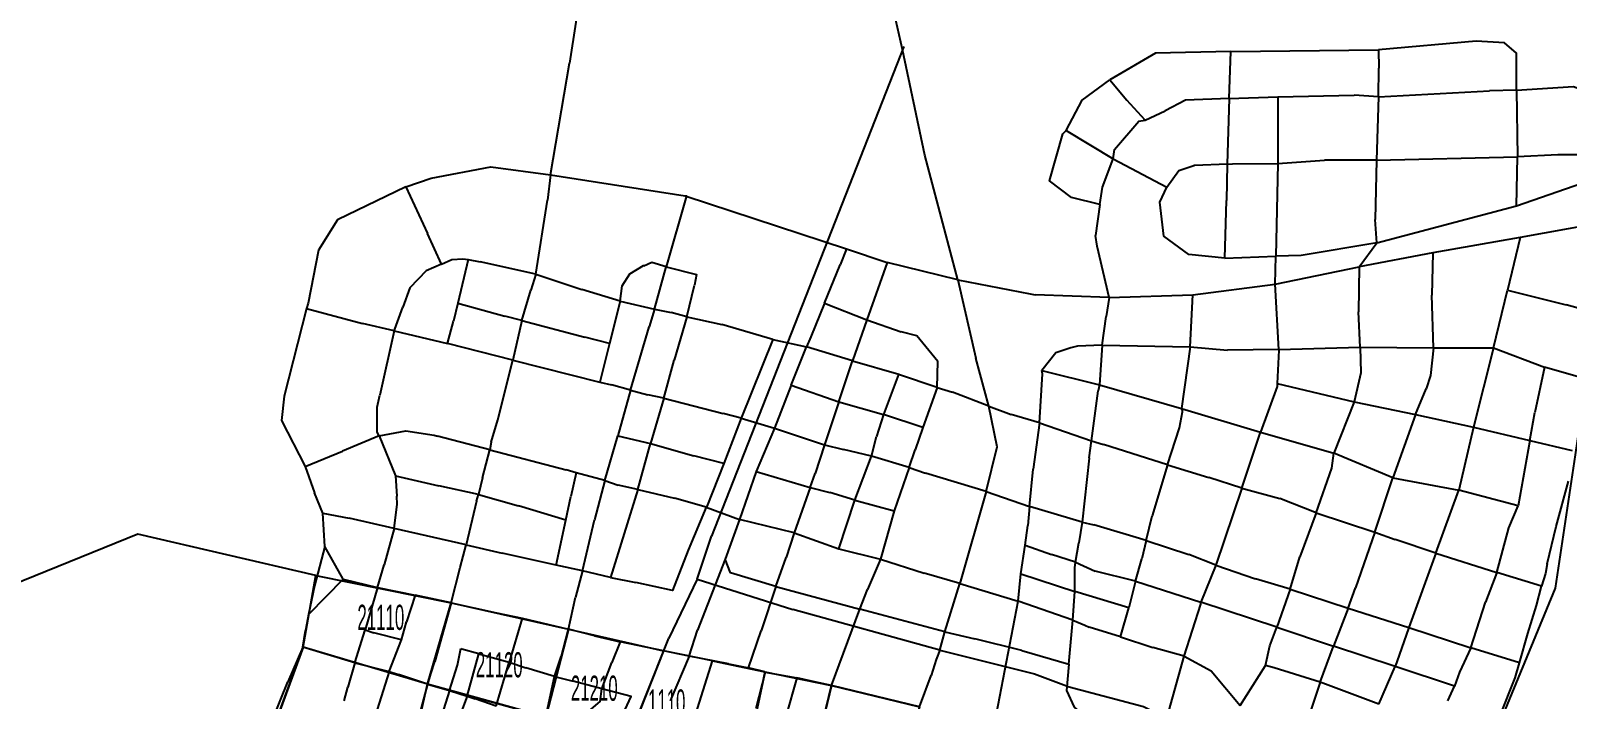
# Model space of a CAD drawing. Extents: x -55316 to 65086, y -54159 to 22922.
# Drawn here: x 1238 to 11640, y -6660 to -2135 of the extents above; entities that cross this region are included whole.
import ezdxf
from ezdxf.enums import TextEntityAlignment as Align

# ---------------------------------------------------------------- set-up
doc = ezdxf.new("R2010")
doc.units = 0
doc.header["$MEASUREMENT"] = 0
doc.layers.add('LINKS', color=7, linetype='Continuous')
doc.layers.add('ZONES', color=7, linetype='Continuous')

msp = doc.modelspace()

# ---------------------------------------------------------------- linework, layer by layer
at = {"layer": 'LINKS', "color": 251, "linetype": 'Continuous'}
for points in [[(5009.9, -1549.9), (4886, -2355.4)], [(7291, -2977.4), (7140.9, -2261.6), (7095.2, -2063.7)], [(7148.9, -2242), (5847.8, -5555.5)], [(9363.2, -2275), (8851.7, -2286.4), (8544.7, -2468.3)], [(9351.8, -2593.3), (9363.2, -2275)], [(9363.2, -2275), (10363.5, -2263.7)], [(11295.6, -2536.5), (11295.6, -2286.4), (11216, -2218.2), (11022.8, -2206.8), (10363.5, -2263.7)], [(10363.5, -2263.7), (10365.8, -2388)], [(4756.2, -3110.5), (4886, -2355.4)], [(10363.5, -2582), (10365.8, -2388)], [(8248, -2811.6), (8356.3, -2604.2), (8544.7, -2468.3)], [(8544.7, -2468.3), (8657.9, -2606.3)], [(9351.8, -2593.3), (9056.3, -2604.7), (8918.2, -2677.9)], [(9351.8, -2593.3), (9337.8, -3037.7)], [(9351.8, -2593.3), (9681.5, -2582)], [(9681.5, -2582), (9680.3, -3033.5)], [(9681.5, -2582), (10197.9, -2571.7)], [(10363.5, -2582), (10197.9, -2571.7)], [(10363.5, -2582), (10349.6, -3011.6)], [(10363.5, -2582), (11114.6, -2542.6)], [(11295.6, -2536.5), (11114.6, -2542.6)], [(11295.6, -2536.5), (11682.1, -2513.8), (11932.2, -2604.7), (11966.3, -2638.8)], [(11295.6, -2536.5), (11302.7, -2989.8)], [(8783.4, -2741.1), (8657.9, -2606.3)], [(8783.4, -2741.1), (8918.2, -2677.9)], [(8566.3, -3002.5), (8575.4, -2938.9), (8739.1, -2747.9), (8783.4, -2741.1)], [(8475.4, -3311.7), (8283.3, -3264), (8135.5, -3150.3), (8226.5, -2832), (8248, -2811.6)], [(8248, -2811.6), (8566.3, -3002.5)], [(7513.6, -3821.4), (7291, -2977.4)], [(8475.4, -3311.7), (8493.6, -3193.5), (8566.3, -3002.5)], [(8566.3, -3002.5), (8930.1, -3193.5)], [(9680.3, -3033.5), (9997.1, -3011.8)], [(10349.6, -3011.6), (9997.1, -3011.8)], [(10349.6, -3011.6), (10340.5, -3413.4)], [(10349.6, -3011.6), (11302.7, -2989.8)], [(11295.6, -3320.8), (11740.1, -3166.2), (11758.3, -3057.1), (11738.9, -2979.8)], [(11295.6, -3320.8), (11302.7, -2989.8)], [(11738.9, -2979.8), (11721.9, -2975.3), (11576.4, -2975.3), (11302.7, -2989.8)], [(3778.7, -3191.2), (3949.4, -3133.3), (4353, -3056.4), (4756.2, -3110.5)], [(4756.2, -3110.5), (4735.8, -3282.3)], [(4756.2, -3110.5), (5668.3, -3252.5)], [(8930.1, -3193.5), (9010.8, -3082.1), (9112.5, -3046.7)], [(9337.8, -3037.7), (9120.1, -3048), (9112.5, -3046.7)], [(9337.8, -3037.7), (9334.4, -3284.2)], [(9337.8, -3037.7), (9374.5, -3036.6), (9680.3, -3033.5)], [(9680.3, -3033.5), (9667.1, -3660.3)], [(3778.7, -3191.2), (3315.1, -3415.2), (3186.9, -3620.3), (3116.4, -3979.1), (3104.2, -4015.4)], [(3778.7, -3191.2), (3925.3, -3507.6)], [(9321.1, -3675.5), (9079, -3650.5), (8908.5, -3525.4), (8881.9, -3295.4), (8930.1, -3193.5)], [(4657, -3783.1), (4735.8, -3282.3)], [(5668.3, -3252.5), (5678.5, -3252.5), (5539.7, -3733.9)], [(5668.3, -3252.5), (6760.1, -3611.3)], [(8475.4, -3311.7), (8446.8, -3521.8)], [(9321.1, -3675.5), (9334.4, -3284.2)], [(10352.1, -3570.9), (11295.6, -3320.8)], [(10352.1, -3570.9), (10340.5, -3413.4)], [(12433.7, -3334.8), (11321.4, -3535.4)], [(4018.6, -3716), (3925.3, -3507.6)], [(8538.4, -3940.9), (8457.2, -3593.6), (8446.8, -3521.8)], [(11321.4, -3535.4), (10731, -3638)], [(11321.4, -3535.4), (11235.3, -3892.2)], [(6760.1, -3611.3), (6719, -3720.8)], [(6760.1, -3611.3), (7036.9, -3703.5)], [(10352.1, -3570.9), (9839.5, -3657.3), (9667.1, -3660.3)], [(10230.7, -3732.3), (10352.1, -3570.9)], [(10731, -3638), (10230.7, -3732.3)], [(10731, -3638), (10723.5, -3924.4)], [(4018.6, -3716), (3916.1, -3761.1), (3805.4, -3876), (3756.6, -4006.4)], [(4018.6, -3716), (4088.3, -3683.2), (4163.1, -3678.1), (4199, -3683.2)], [(4199, -3683.2), (4129.3, -3978.5)], [(4199, -3683.2), (4281.9, -3699)], [(4657, -3783.1), (4281.9, -3699)], [(5228.3, -3966.2), (5242.4, -3862), (5293.6, -3780), (5385.9, -3723.6), (5389.9, -3727.8)], [(5539.7, -3733.9), (5442.3, -3703.1), (5389.9, -3727.8)], [(5462, -4019.5), (5539.7, -3733.9)], [(5539.7, -3733.9), (5744.7, -3785.1), (5731.7, -3858.1)], [(6611.4, -3980.3), (6719, -3720.8)], [(7036.9, -3703.5), (6898.5, -4093.1)], [(7513.6, -3821.4), (7036.9, -3703.5)], [(9321.1, -3675.5), (9667.1, -3660.3)], [(9662, -3850.7), (9667.1, -3660.3)], [(9662, -3850.7), (10230.7, -3732.3)], [(10230.7, -3732.3), (10227.8, -4038.5)], [(4657, -3783.1), (4623.5, -3891.3)], [(4657, -3783.1), (4968.9, -3886.6)], [(7513.6, -3821.4), (8003.4, -3916.9), (8037.1, -3923.5)], [(7513.6, -3821.4), (7637.2, -4350.4)], [(4564, -4097.4), (4623.5, -3891.3)], [(5228.3, -3966.2), (4968.9, -3886.6)], [(5679.3, -4072.8), (5731.7, -3858.1)], [(8538.4, -3940.9), (8037.1, -3923.5)], [(8538.4, -3940.9), (8518.7, -4068.4)], [(8538.4, -3940.9), (9105.4, -3923.5)], [(9086.6, -4275.3), (9105.4, -3923.5)], [(9105.4, -3923.5), (9662, -3850.7)], [(9687.7, -4292.6), (9662, -3850.7)], [(10735.1, -4281.8), (10723.5, -3924.4)], [(11141, -4281.8), (11141, -4281.8), (11235.3, -3892.2)], [(11235.3, -3892.2), (11631.9, -3989.4)], [(3104.2, -4015.4), (2954.9, -4608.2), (2937, -4773.6), (3095.9, -5085.6)], [(3104.2, -4015.4), (3484.4, -4116.5)], [(3698.7, -4167.1), (3702.8, -4154.8), (3756.6, -4006.4)], [(4129.3, -3978.5), (4099.5, -4099.9)], [(4129.3, -3978.5), (4448, -4066.9)], [(5228.3, -3966.2), (5156.9, -4252.4)], [(5228.3, -3966.2), (5228.3, -3966.2), (5462, -4019.5)], [(5462, -4019.5), (5424.3, -4139.9)], [(5462, -4019.5), (5574.5, -4043)], [(5679.3, -4072.8), (5574.5, -4043)], [(6611.4, -3980.3), (6519.4, -4207)], [(6611.4, -3980.3), (6898.5, -4093.1)], [(10238.9, -4277.7), (10227.8, -4038.5)], [(12008.4, -4093.8), (11631.9, -3989.4)], [(3698.7, -4167.1), (3484.4, -4116.5)], [(4059.6, -4253.2), (4099.5, -4099.9)], [(4564, -4097.4), (4448, -4066.9)], [(4564, -4097.4), (4502.5, -4363.9)], [(4564, -4097.4), (4989.6, -4208.6)], [(5298, -4569), (5424.3, -4139.9)], [(5679.3, -4072.8), (5595, -4364.3)], [(5679.3, -4072.8), (5917.3, -4122.8)], [(6261.6, -4224.5), (5917.3, -4122.8)], [(6898.5, -4093.1), (6801.1, -4369.9)], [(6898.5, -4093.1), (7131.6, -4173.3)], [(8492.3, -4263.8), (8518.7, -4068.4)], [(3698.7, -4167.1), (3601.6, -4600.9)], [(3698.7, -4167.1), (4059.6, -4253.2)], [(4502.5, -4363.9), (4059.6, -4253.2)], [(5156.9, -4252.4), (4989.6, -4208.6)], [(5156.9, -4252.4), (5091.3, -4514.9)], [(6261.6, -4224.5), (6048.4, -4757.6)], [(6261.6, -4224.5), (6490.7, -4274.4)], [(6519.4, -4207), (6490.7, -4274.4)], [(7375.2, -4549.3), (7380.3, -4375), (7236.8, -4200.7), (7131.6, -4173.3)], [(8492.3, -4263.8), (8325.8, -4270.8), (8279.5, -4281.7)], [(8492.3, -4263.8), (8472.7, -4531.3)], [(8492.3, -4263.8), (9086.6, -4275.3)], [(4482, -4443.5), (4502.5, -4363.9)], [(4502.5, -4363.9), (5091.3, -4514.9)], [(5523.5, -4622.3), (5595, -4364.3)], [(6385.9, -4533.9), (6490.7, -4274.4)], [(6801.1, -4369.9), (6490.7, -4274.4)], [(7723.7, -4677.4), (7637.2, -4350.4)], [(8279.5, -4281.7), (8178.5, -4315.7), (8083.5, -4434)], [(9086.6, -4275.3), (9029.1, -4692.5)], [(9086.6, -4275.3), (9339.6, -4296.6)], [(9687.7, -4292.6), (9339.6, -4296.6)], [(9687.7, -4292.6), (9687.7, -4296.7), (9675.4, -4522.2)], [(9687.7, -4292.6), (10238.9, -4277.7)], [(10238.9, -4277.7), (10242.2, -4450.7), (10197.9, -4646.7)], [(10238.9, -4277.7), (10735.1, -4281.8)], [(10735.1, -4281.8), (10714.6, -4469.1), (10684.1, -4558.1)], [(10735.1, -4281.8), (11141, -4281.8)], [(11141, -4281.8), (11005.7, -4818.9)], [(11141, -4281.8), (11486.1, -4411.3)], [(4446.9, -4582.3), (4482, -4443.5)], [(6708.8, -4646.7), (6801.1, -4369.9)], [(6801.1, -4369.9), (7114.9, -4460.8)], [(7113.7, -4462.2), (7011.2, -4733.8)], [(7375.2, -4549.3), (7113.7, -4462.2)], [(8067.5, -4789.9), (8088.8, -4456.6), (8083.5, -4434)], [(8083.5, -4434), (8472.7, -4531.3)], [(11486.1, -4411.3), (11421.3, -4719.6)], [(11777.4, -4495.3), (11486.1, -4411.3)], [(5091.3, -4514.9), (5169, -4531.9)], [(5298, -4569), (5169, -4531.9)], [(5298, -4569), (5211.9, -4876.5)], [(5298, -4569), (5416.5, -4600.7)], [(6385.9, -4533.9), (6273.1, -4826.1)], [(6385.9, -4533.9), (6708.8, -4646.7)], [(7375.2, -4549.3), (7277.8, -4821)], [(7375.2, -4549.3), (7479.4, -4582.6)], [(8419.9, -4910), (8464.4, -4571.7)], [(8472.7, -4531.3), (8464.4, -4571.7)], [(8472.7, -4531.3), (9029.1, -4692.5)], [(9675.4, -4522.2), (9675.4, -4542.7), (9562.8, -4852.6)], [(9675.4, -4522.2), (10197.9, -4646.7)], [(10612, -4732.8), (10684.1, -4558.1)], [(3596.2, -4876.5), (3583.9, -4851.9), (3583.9, -4683.8), (3601.6, -4600.9)], [(4400.6, -4769.3), (4446.9, -4582.3)], [(5523.5, -4622.3), (5416.5, -4600.7)], [(5523.5, -4622.3), (5433.3, -4929.8)], [(5523.5, -4622.3), (5926.3, -4724.9)], [(6708.8, -4646.7), (6611.4, -4938.8)], [(6708.8, -4646.7), (7011.2, -4733.8)], [(7723.7, -4677.4), (7479.4, -4582.6)], [(7707.2, -5254.8), (7781.6, -4952.6), (7723.7, -4677.4)], [(7723.7, -4677.4), (7875.8, -4733.6)], [(10197.9, -4646.7), (10060.9, -4994.9)], [(10197.9, -4646.7), (10612, -4732.8)], [(4356.4, -4920.6), (4400.6, -4769.3)], [(6048.4, -4757.6), (5926.3, -4724.9)], [(6048.4, -4757.6), (5929.5, -5065.1)], [(6048.4, -4757.6), (6273.1, -4826.1)], [(7011.2, -4733.8), (6963.1, -4881)], [(7277.8, -4821), (7011.2, -4733.8)], [(8067.5, -4789.9), (7875.8, -4733.6)], [(9014.9, -4823.1), (9036.5, -4715.8), (9036.5, -4705.8), (9029.1, -4692.5)], [(9029.1, -4692.5), (9562.8, -4852.6)], [(10612, -4732.8), (10459.5, -5161.9)], [(10612, -4732.8), (11005.7, -4818.9)], [(11387.1, -4909.2), (11421.3, -4719.6)], [(3596.2, -4876.5), (3348.1, -4980.7)], [(3596.2, -4876.5), (3776.7, -4843.7), (3969.4, -4872.4), (3991.7, -4879.3)], [(3596.2, -4876.5), (3706.9, -5147.1)], [(4346.6, -4970.8), (3991.7, -4879.3)], [(5125.8, -5180), (5211.9, -4876.5)], [(5211.9, -4876.5), (5433.3, -4929.8)], [(6273.1, -4826.1), (6150.1, -5118.2)], [(6273.1, -4826.1), (6611.4, -4938.8)], [(6929.2, -5015.7), (6963.1, -4881)], [(7277.8, -4821), (7225.1, -4972)], [(8067.5, -4789.9), (8024, -5103.6)], [(8067.5, -4789.9), (8419.9, -4910)], [(8933.1, -5073.7), (9014.9, -4823.1)], [(9437.5, -5231.6), (9562.8, -4852.6)], [(9562.8, -4852.6), (10060.9, -4994.9)], [(11005.7, -4818.9), (10905.9, -5244)], [(11005.7, -4818.9), (11387.1, -4909.2)], [(3095.9, -5085.6), (3348.1, -4980.7)], [(4296.2, -5161.2), (4346.6, -4970.8)], [(4356.4, -4920.6), (4346.6, -4970.8)], [(4346.6, -4970.8), (4862.6, -5107.5)], [(5347.2, -5241.5), (5433.3, -4929.8)], [(5433.3, -4929.8), (5726.7, -5012.3)], [(6611.4, -4938.8), (6548.8, -5131.9)], [(6611.4, -4938.8), (6740.7, -4970)], [(6929.2, -5015.7), (6740.7, -4970)], [(7185.5, -5092.6), (7225.1, -4972)], [(8403.1, -5025.2), (8419.9, -4910)], [(8419.9, -4910), (8501.6, -4935.4)], [(8933.1, -5073.7), (8501.6, -4935.4)], [(11387.1, -4909.2), (11307.9, -5351.2)], [(11387.1, -4909.2), (11672.5, -4975.6)], [(3095.9, -5085.6), (3159.8, -5263.1)], [(5929.5, -5065.1), (5726.7, -5012.3)], [(5929.5, -5065.1), (5814.7, -5356.3), (5810.6, -5360.4)], [(6816.4, -5313), (6929.2, -5015.7)], [(7185.5, -5092.6), (6929.2, -5015.7)], [(7185.5, -5092.6), (7083, -5384.8)], [(7185.5, -5092.6), (7294.8, -5129.4)], [(8403.1, -5025.2), (8403, -5027.6), (8355.8, -5462.6)], [(8933.1, -5073.7), (8829.2, -5417.9)], [(8933.1, -5073.7), (9213.6, -5159.5)], [(9940.4, -5398.8), (10045.9, -5096.1)], [(10045.9, -5096.1), (10060.9, -4994.9)], [(10459.5, -5161.9), (10060.9, -4994.9)], [(3706.9, -5147.1), (3716.9, -5284.5)], [(3706.9, -5147.1), (4002.2, -5214.7)], [(4296.2, -5161.2), (4268.7, -5274.3)], [(4929.7, -5128.1), (4862.6, -5107.5)], [(4929.7, -5128.1), (4895.3, -5287.4)], [(5125.8, -5180), (4929.7, -5128.1)], [(5125.8, -5180), (5056, -5444.8)], [(5125.8, -5180), (5215.1, -5210.5)], [(6150.1, -5118.2), (6036.3, -5442.7)], [(6150.1, -5118.2), (6514, -5225.9)], [(6514, -5225.9), (6548.8, -5131.9)], [(7707.2, -5254.8), (7294.8, -5129.4)], [(8000.2, -5355.6), (8024, -5103.6)], [(9437.5, -5231.6), (9213.6, -5159.5)], [(10337.3, -5530), (10459.5, -5161.9)], [(10459.5, -5161.9), (10905.9, -5244)], [(11565.9, -5490.4), (11649.1, -5183.1)], [(3214.9, -5401.4), (3159.8, -5263.1)], [(3698.7, -5503.9), (3720.1, -5339.6), (3716.9, -5284.5)], [(4268.7, -5274.3), (4002.2, -5214.7)], [(4256.9, -5318.6), (4268.7, -5274.3)], [(4268.7, -5274.3), (4541, -5351.8)], [(4860, -5449), (4895.3, -5287.4)], [(5347.2, -5241.5), (5162.7, -5836.1)], [(5347.2, -5241.5), (5215.1, -5210.5)], [(5347.2, -5241.5), (5597.1, -5299.9)], [(5810.6, -5360.4), (5597.1, -5299.9)], [(6514, -5225.9), (6406.4, -5533.4)], [(6514, -5225.9), (6647.2, -5260.2)], [(6816.4, -5313), (6647.2, -5260.2)], [(7707.2, -5254.8), (7528.9, -5876.9)], [(7707.2, -5254.8), (8000.2, -5355.6)], [(9437.5, -5231.6), (9261.2, -5752.4)], [(9437.5, -5231.6), (9694.2, -5302.3)], [(9940.4, -5398.8), (9694.2, -5302.3)], [(10750.6, -5671), (10905.9, -5244)], [(11307.9, -5351.2), (10905.9, -5244)], [(3229.6, -5625.9), (3214.9, -5401.4)], [(3214.9, -5401.4), (3394.8, -5435.5)], [(4256.9, -5318.6), (4186.7, -5614.6)], [(4860, -5449), (4541, -5351.8)], [(5810.6, -5360.4), (5688.1, -5650.5)], [(5810.6, -5360.4), (6036.3, -5442.7)], [(6708.8, -5641.1), (6816.4, -5313)], [(6816.4, -5313), (7083, -5384.8)], [(7083, -5384.8), (6990.7, -5712.8)], [(8000.2, -5355.6), (7988.1, -5484.8)], [(8355.8, -5462.6), (8000.2, -5355.6)], [(9940.4, -5398.8), (9830.4, -5695.6)], [(9940.4, -5398.8), (10337.3, -5530)], [(11245.8, -5498.9), (11307.9, -5351.2)], [(3698.7, -5503.9), (3394.8, -5435.5)], [(3698.7, -5503.9), (3630.4, -5750.3)], [(4186.7, -5614.6), (3698.7, -5503.9)], [(4796.4, -5753.4), (4860, -5449)], [(4973, -5789.9), (5056, -5444.8)], [(6036.3, -5442.7), (5939.1, -5711.7)], [(6406.4, -5533.4), (6036.3, -5442.7)], [(7970.4, -5618.1), (7988.1, -5484.8)], [(8355.8, -5462.6), (8334, -5600.8)], [(8355.8, -5462.6), (8435, -5480.1)], [(8789.5, -5586.3), (8435, -5480.1)], [(8789.5, -5586.3), (8829.2, -5417.9)], [(11164, -5802.3), (11245.8, -5498.9)], [(11504.5, -5743.5), (11565.9, -5490.4)], [(4145.8, -5767.5), (4186.7, -5614.6)], [(4186.7, -5614.6), (4430.6, -5671.6)], [(5750.9, -5847.5), (5847.8, -5555.5)], [(6406.4, -5533.4), (6353.3, -5700.4)], [(6406.4, -5533.4), (6708.8, -5641.1)], [(8310.8, -5732.9), (8334, -5600.8)], [(8789.5, -5586.3), (8760.4, -5709.5)], [(8789.5, -5586.3), (9077.8, -5680)], [(10337.3, -5530), (10207.1, -5906.2)], [(10337.3, -5530), (10475.3, -5578.2)], [(10750.6, -5671), (10475.3, -5578.2)], [(3229.6, -5625.9), (3159.8, -5893.2), (3119.5, -6086.4)], [(3352.4, -5847.6), (3229.6, -5625.9)], [(4796.4, -5753.4), (4430.6, -5671.6)], [(5688.1, -5650.5), (5583, -5923.2), (5333.8, -5870.9)], [(5939.1, -5711.7), (5752.6, -6192.9)], [(6283.4, -5897.4), (5975.8, -5805.1), (5939.1, -5711.7)], [(6283.4, -5897.4), (6353.3, -5700.4)], [(6708.8, -5641.1), (6990.7, -5712.8)], [(6990.7, -5712.8), (6990.7, -5712.8), (6903.7, -5916.6)], [(6990.7, -5712.8), (7286.1, -5807.8)], [(7941.7, -5810.8), (7970.4, -5618.1)], [(7970.4, -5618.1), (8149.6, -5681.4)], [(8310.8, -5732.9), (8149.6, -5681.4)], [(8716.8, -5860), (8760.4, -5709.5)], [(9261.2, -5752.4), (9077.8, -5680)], [(9763.6, -5914.6), (9830.4, -5695.6)], [(10750.6, -5671), (10567.3, -6173.8)], [(10750.6, -5671), (11164, -5802.3)], [(3585.2, -5904.1), (3630.4, -5750.3)], [(4084.1, -6008.3), (4145.8, -5767.5)], [(4973, -5789.9), (4796.4, -5753.4)], [(4973, -5789.9), (4926.6, -5969.4)], [(5162.7, -5836.1), (4973, -5789.9)], [(7528.9, -5876.9), (7286.1, -5807.8)], [(7923.3, -5996.4), (7941.7, -5810.8)], [(7941.7, -5810.8), (8306.7, -5929.7)], [(8306.7, -5929.7), (8306.2, -5769.6), (8310.8, -5732.9)], [(8310.8, -5732.9), (8444.5, -5793.8)], [(8716.8, -5860), (8444.5, -5793.8)], [(9261.2, -5752.4), (9160.2, -6003.1)], [(9261.2, -5752.4), (9530.4, -5844.1)], [(11164, -5802.3), (11086.4, -6002.5)], [(11465.8, -5894.1), (11164, -5802.3)], [(11504.5, -5743.5), (11492.5, -5809.7), (11465.8, -5894.1)], [(3352.4, -5847.6), (3119.5, -6086.4)], [(3352.4, -5847.6), (3585.2, -5904.1)], [(3585.2, -5904.1), (3501.8, -6190.9)], [(3585.2, -5904.1), (3840.2, -5956.6)], [(5162.7, -5836.1), (5333.8, -5870.9)], [(5750.9, -5847.5), (5557.8, -6245.6)], [(5750.9, -5847.5), (6397.6, -6051.7)], [(6283.4, -5897.4), (6182.8, -6196.1)], [(6283.4, -5897.4), (6852.3, -6051.1)], [(6852.3, -6051.1), (6903.7, -5916.6)], [(7426.4, -6204.9), (7528.9, -5876.9)], [(7528.9, -5876.9), (7923.3, -5996.4)], [(8716.8, -5860), (8671.7, -6040.4)], [(8716.8, -5860), (9160.2, -6003.1)], [(9763.6, -5914.6), (9530.4, -5844.1)], [(9763.6, -5914.6), (9673.1, -6172.9)], [(9763.6, -5914.6), (10157.3, -6042.6)], [(10157.3, -6042.6), (10207.1, -5906.2)], [(11432.1, -6026.2), (11465.8, -5894.1)], [(3840.2, -5956.6), (3782.6, -6135.7)], [(4084.1, -6008.3), (3840.2, -5956.6)], [(4084.1, -6008.3), (3974.5, -6403.8)], [(4084.1, -6008.3), (4391.1, -6075.2)], [(4879, -6186.4), (4926.6, -5969.4)], [(7764.5, -6817.9), (7923.3, -5996.4)], [(8292.3, -6124.5), (7923.3, -5996.4)], [(8292.3, -6124.5), (8306.7, -5929.7)], [(8671.7, -6040.4), (8306.7, -5929.7)], [(9048, -6367.5), (9160, -6016.3), (9160.2, -6003.1)], [(9673.1, -6172.9), (9160.2, -6003.1)], [(10987.2, -6311.6), (11086.4, -6002.5)], [(11374.3, -6214.2), (11432.1, -6026.2)], [(3119.5, -6086.4), (3098.2, -6193.7)], [(3748.3, -6257.4), (3782.6, -6135.7)], [(4391.1, -6075.2), (4565.4, -6111.7)], [(4565.4, -6111.7), (4476.7, -6410)], [(4565.4, -6111.7), (4879, -6186.4)], [(7392, -6328.7), (6397.6, -6051.7)], [(6658.6, -6566.9), (6852.3, -6051.1)], [(7426.4, -6204.9), (6852.3, -6051.1)], [(8266.7, -6421.8), (8292.3, -6124.5)], [(8292.3, -6124.5), (8374.3, -6158.8), (8402.8, -6172.2)], [(8615.3, -6237.3), (8671.7, -6040.4)], [(10157.3, -6042.6), (10058.6, -6301.3)], [(10157.3, -6042.6), (10567.3, -6173.8)], [(3079.5, -6306.7), (3098.2, -6193.7)], [(3431.5, -6413.6), (3501.8, -6190.9)], [(3501.8, -6190.9), (3561.4, -6210.4)], [(3748.3, -6257.4), (3561.4, -6210.4)], [(4879, -6186.4), (4829.1, -6371.2)], [(5055.9, -6231.9), (4879, -6186.4)], [(5055.9, -6231.9), (5227.7, -6271.6)], [(5696.1, -6368.6), (5752.6, -6192.9)], [(6097.2, -6447.7), (6182.8, -6196.1)], [(7392, -6328.7), (7426.4, -6204.9)], [(7426.4, -6204.9), (7630.1, -6250.1)], [(8615.3, -6237.3), (8402.8, -6172.2)], [(8615.3, -6237.3), (8835.6, -6310.2)], [(9596.9, -6430.7), (9627.5, -6299.3), (9673.1, -6172.9)], [(9673.1, -6172.9), (10058.6, -6301.3)], [(10567.3, -6173.8), (10501.6, -6362.4)], [(10567.3, -6173.8), (10987.2, -6311.6)], [(11316.5, -6413), (11374.3, -6214.2)], [(3079.5, -6306.7), (2978.7, -6541.4)], [(3431.5, -6413.6), (3079.5, -6306.7)], [(3665.9, -6472.2), (3748.3, -6257.4)], [(4128.2, -6428.8), (4149.1, -6317.5)], [(4271.6, -6352.3), (4156.3, -6320.3), (4149.1, -6317.5)], [(4620.4, -8599.5), (5557.8, -6245.6)], [(4620.4, -8599.5), (5557.8, -6245.6)], [(5227.7, -6271.6), (5173.3, -6412.2)], [(5696.1, -6368.6), (5227.7, -6271.6)], [(7392, -6328.7), (7367.3, -6390.4), (7333.2, -6498.4)], [(7392, -6328.7), (8033.6, -6489.1)], [(7948.4, -6329.6), (7630.1, -6250.1)], [(7948.4, -6329.6), (8266.7, -6421.8)], [(9048, -6367.5), (8835.6, -6310.2)], [(9967.8, -6545.3), (10058.6, -6301.3)], [(10474.2, -6437.9), (10058.6, -6301.3)], [(10987.2, -6311.6), (10911.2, -6477)], [(11316.5, -6413), (10987.2, -6311.6)], [(3431.5, -6413.6), (3384.3, -6577.6)], [(3431.5, -6413.6), (3665.9, -6472.2)], [(3923.3, -6558.5), (3974.5, -6403.8)], [(4072.7, -6601.9), (4128.2, -6428.8)], [(4192.7, -6639.4), (4271.6, -6352.3)], [(4271.6, -6352.3), (4476.7, -6410)], [(4389.9, -6707.8), (4476.7, -6410)], [(4476.7, -6410), (4589.9, -6448.2)], [(4784.2, -6506.1), (4589.9, -6448.2)], [(4784.2, -6506.1), (4829.1, -6371.2)], [(5104.6, -6589.4), (5173.3, -6412.2)], [(5696.1, -6368.6), (5568, -6671)], [(5962.7, -6421.4), (5696.1, -6368.6)], [(5962.7, -6421.4), (6097.2, -6447.7)], [(6210.2, -6475.9), (6208.8, -6474.8), (6097.2, -6447.7)], [(8266.7, -6421.8), (8251.3, -6601.2), (8302.6, -6714), (8416.3, -6813.3)], [(8844.4, -7097.5), (9048, -6367.5)], [(9048, -6367.5), (9229.7, -6467.4), (9425.9, -6702.4)], [(9425.9, -6702.4), (9596.9, -6430.7)], [(9967.8, -6545.3), (9656.2, -6446.9), (9596.9, -6430.7)], [(10365.6, -6692.9), (10474.2, -6437.9)], [(10501.6, -6362.4), (10474.2, -6437.9)], [(10876.9, -6572.4), (10474.2, -6437.9)], [(11186.3, -6769.5), (11287.1, -6515.7), (11316.5, -6413)], [(2879.3, -6787.2), (2978.7, -6541.4)], [(3665.9, -6472.2), (3584.3, -6730.5)], [(3665.9, -6472.2), (3728.3, -6492.8)], [(3923.3, -6558.5), (3728.3, -6492.8)], [(4724.7, -6778.7), (4784.2, -6506.1)], [(4784.2, -6506.1), (4910.7, -6536.6)], [(5104.6, -6589.4), (4910.7, -6536.6)], [(6210.2, -6475.9), (6146.3, -6722)], [(6210.2, -6475.9), (6424.4, -6515.7)], [(6424.4, -6515.7), (6349.1, -6776.9)], [(6543.5, -6541.7), (6424.4, -6515.7)], [(6658.6, -6566.9), (6543.5, -6541.7)], [(7254.8, -6711.7), (7333.2, -6498.4)], [(8033.6, -6489.1), (8268, -6575.5)], [(9967.8, -6545.3), (9886, -6787.1)], [(10365.6, -6692.9), (9967.8, -6545.3)], [(10911.2, -6477), (10876.9, -6572.4)], [(3361.2, -6671.4), (3384.3, -6577.6)], [(3923.3, -6558.5), (3833.3, -6896.2)], [(3923.3, -6558.5), (4072.7, -6601.9)], [(4072.7, -6601.9), (3989.7, -6864.9), (4098.6, -6890.5)], [(4072.7, -6601.9), (4192.7, -6639.4)], [(4192.7, -6639.4), (4098.6, -6890.5)], [(4192.7, -6639.4), (4247.2, -6657.2)], [(4389.9, -6707.8), (4247.2, -6657.2)], [(4950.2, -6856.9), (4986.2, -6766.6), (5094.4, -6674.8), (5104.6, -6589.4)], [(5182.7, -6902), (5303.2, -6640.6), (5104.6, -6589.4)], [(6658.6, -6566.9), (6582.5, -6885)], [(7254.8, -6711.7), (6658.6, -6566.9)], [(8268, -6575.5), (8772.7, -6710.1), (9023.9, -6835.8), (9099.4, -7156.9)], [(10831.6, -6671.4), (10876.9, -6572.4)]]:
    msp.add_lwpolyline(points, dxfattribs=at)
at = {"layer": 'ZONES', "color": 1, "linetype": 'Continuous'}
for points in [[(16074.3, -8040.7), (15874.6, -6708.5), (16716.4, -5908.8), (14401.5, -4688.2), (14990.7, -3720.2), (14148.9, -2794.2), (13459.2, -3084.3), (12418.1, -3312.5), (11772.5, -4464.2), (11693.9, -5005.2), (11557.8, -5907.4), (10866.2, -7585.7), (11745.7, -7904.7), (12642.3, -8301.9), (11665.9, -10289.4), (13335.1, -10476.7)], [(3923.3, -6558.5), (3083.3, -6307.8), (2653.6, -7477), (3656.5, -7738.1), (3923.3, -6558.5)]]:
    msp.add_lwpolyline(points, close=True, dxfattribs=at)
for points in [[(199.3, -13325.9), (1313.7, -13392.1), (2146.3, -13918.7), (2728.2, -12793.4), (2450.2, -12681.5), (3018.9, -11526.6), (3468.2, -10640.8), (3864.9, -9898), (3075.3, -9602.4), (2137.5, -9261.8), (2053.2, -9025.8), (2355.4, -8508.3), (2474.5, -7964.3), (3083.6, -6306.9), (3167.4, -5823.6), (1964.3, -5543.6), (954.6, -5951.6)], [(3167.4, -5823.6), (4084.1, -6008.3), (3923.3, -6558.5), (3083.3, -6307.8), (3167.4, -5823.6)], [(4084.1, -6008.3), (4879, -6186.4), (4724.7, -6778.7), (3923.3, -6558.5), (4084.1, -6008.3)], [(4879, -6186.4), (5523.1, -6332.8), (5289.7, -6918.9), (4724.7, -6778.7), (4879, -6186.4)], [(5523.1, -6332.8), (5287.1, -6925.5), (5665.1, -7002.3), (5853.2, -6399.7), (5523.1, -6332.8)], [(5853.2, -6399.7), (6208.8, -6474.8), (6079.8, -7091.2), (5665.1, -7002.3), (5853.2, -6399.7)], [(6208.8, -6474.8), (6658.6, -6566.9), (6501.4, -7224), (6079.8, -7091.2), (6210.2, -6475.9)], [(4724.7, -6778.7), (4411.6, -7792.7), (3656.5, -7737.8), (3923.3, -6558.5), (4724.7, -6778.7)], [(6658.6, -6566.9), (7254.8, -6711.7), (7044.3, -7394.6), (6498.7, -7227.8), (6658.6, -6566.9)]]:
    msp.add_lwpolyline(points, dxfattribs=at)

# ---------------------------------------------------------------- texts
at = {"layer": 'ZONES', "color": 178, "width": 0.5}
for s, p in [('21110', (3608.4, -6105.6)), ('21120', (4410.1, -6426.8)), ('21210', (5053.4, -6585.3)), ('1110', (5543.3, -6678.9))]:
    msp.add_text(s, height=170.5, dxfattribs=at).set_placement(p, align=Align.MIDDLE_CENTER)

doc.saveas('drawing.dxf')
